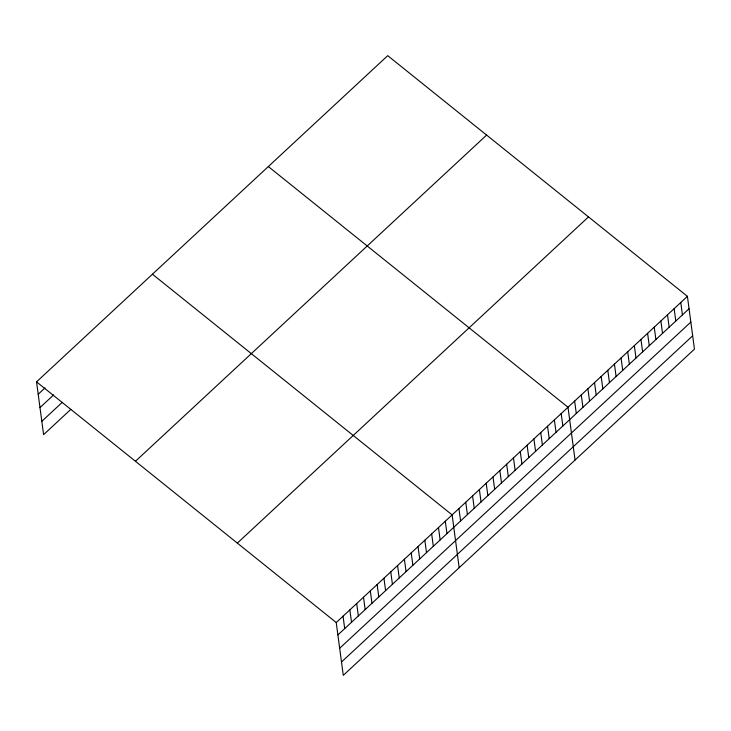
<?xml version="1.0" encoding="UTF-8"?>
<svg xmlns="http://www.w3.org/2000/svg" width="731" height="731" viewBox="0 0 731 731"><rect width="100%" height="100%" fill="white"/><g stroke="black" fill="none" stroke-linecap="round" stroke-linejoin="round"><path stroke-width="1.1" d="M36.55 381.856L387.722 55.657L687.405 296.338L694.45 349.144L343.278 675.343L336.233 622.538L36.55 381.856L43.595 434.662L70.861 409.333M38.204 394.247L45.02 387.914M39.986 407.587L53.619 394.923M41.813 421.33L62.263 402.333M135.445 461.279L486.618 135.08M237.337 543.115L588.51 216.906M336.233 622.538L687.405 296.338M337.886 634.937L689.059 308.729M339.668 648.269L690.841 322.069M341.496 662.012L692.668 335.812M268.323 166.558L568.005 407.24L575.05 460.055M152.441 274.207L452.114 514.889L459.169 567.704M680.771 302.497L682.425 314.897M674.137 308.656L675.791 321.055M667.504 314.823L669.157 327.214M660.87 320.982L662.524 333.373M654.236 327.141L655.89 339.54M647.602 333.309L649.256 345.699M640.968 339.467L642.622 351.858M634.334 345.626L635.988 358.026M627.701 351.794L629.354 364.184M621.067 357.952L622.721 370.343M614.442 364.111L616.096 376.511M607.808 370.279L609.462 382.669M601.174 376.438L602.828 388.828M594.541 382.596L596.194 394.996M587.907 388.755L589.561 401.155M581.273 394.923L582.927 407.313M574.639 401.081L576.293 413.481M561.189 413.572L562.843 425.972M554.372 419.905L556.026 432.304M547.556 426.237L549.209 438.637M540.739 432.569L542.393 444.969M533.922 438.902L535.576 451.301M527.106 445.234L528.76 457.633M520.289 451.566L521.943 463.966M513.473 457.898L515.127 470.298M506.656 464.231L508.31 476.63M499.84 470.563L501.493 482.963M493.023 476.895L494.677 489.295M486.206 483.228L487.86 495.627M479.39 489.56L481.044 501.959M472.573 495.892L474.227 508.292M465.757 502.224L467.411 514.624M458.94 508.557L460.594 520.956M445.298 521.221L446.952 533.621M438.481 527.554L440.135 539.953M431.665 533.886L433.319 546.285M424.848 540.218L426.502 552.618M418.031 546.55L419.685 558.95M411.215 552.883L412.869 565.282M404.398 559.215L406.052 571.615M397.582 565.547L399.236 577.947M390.765 571.88L392.419 584.279M383.949 578.212L385.602 590.611M377.132 584.544L378.786 596.944M370.315 590.876L371.969 603.276M363.499 597.209L365.153 609.608M356.682 603.541L358.336 615.941M349.866 609.873L351.52 622.273M343.049 616.206L344.703 628.605"/></g></svg>
